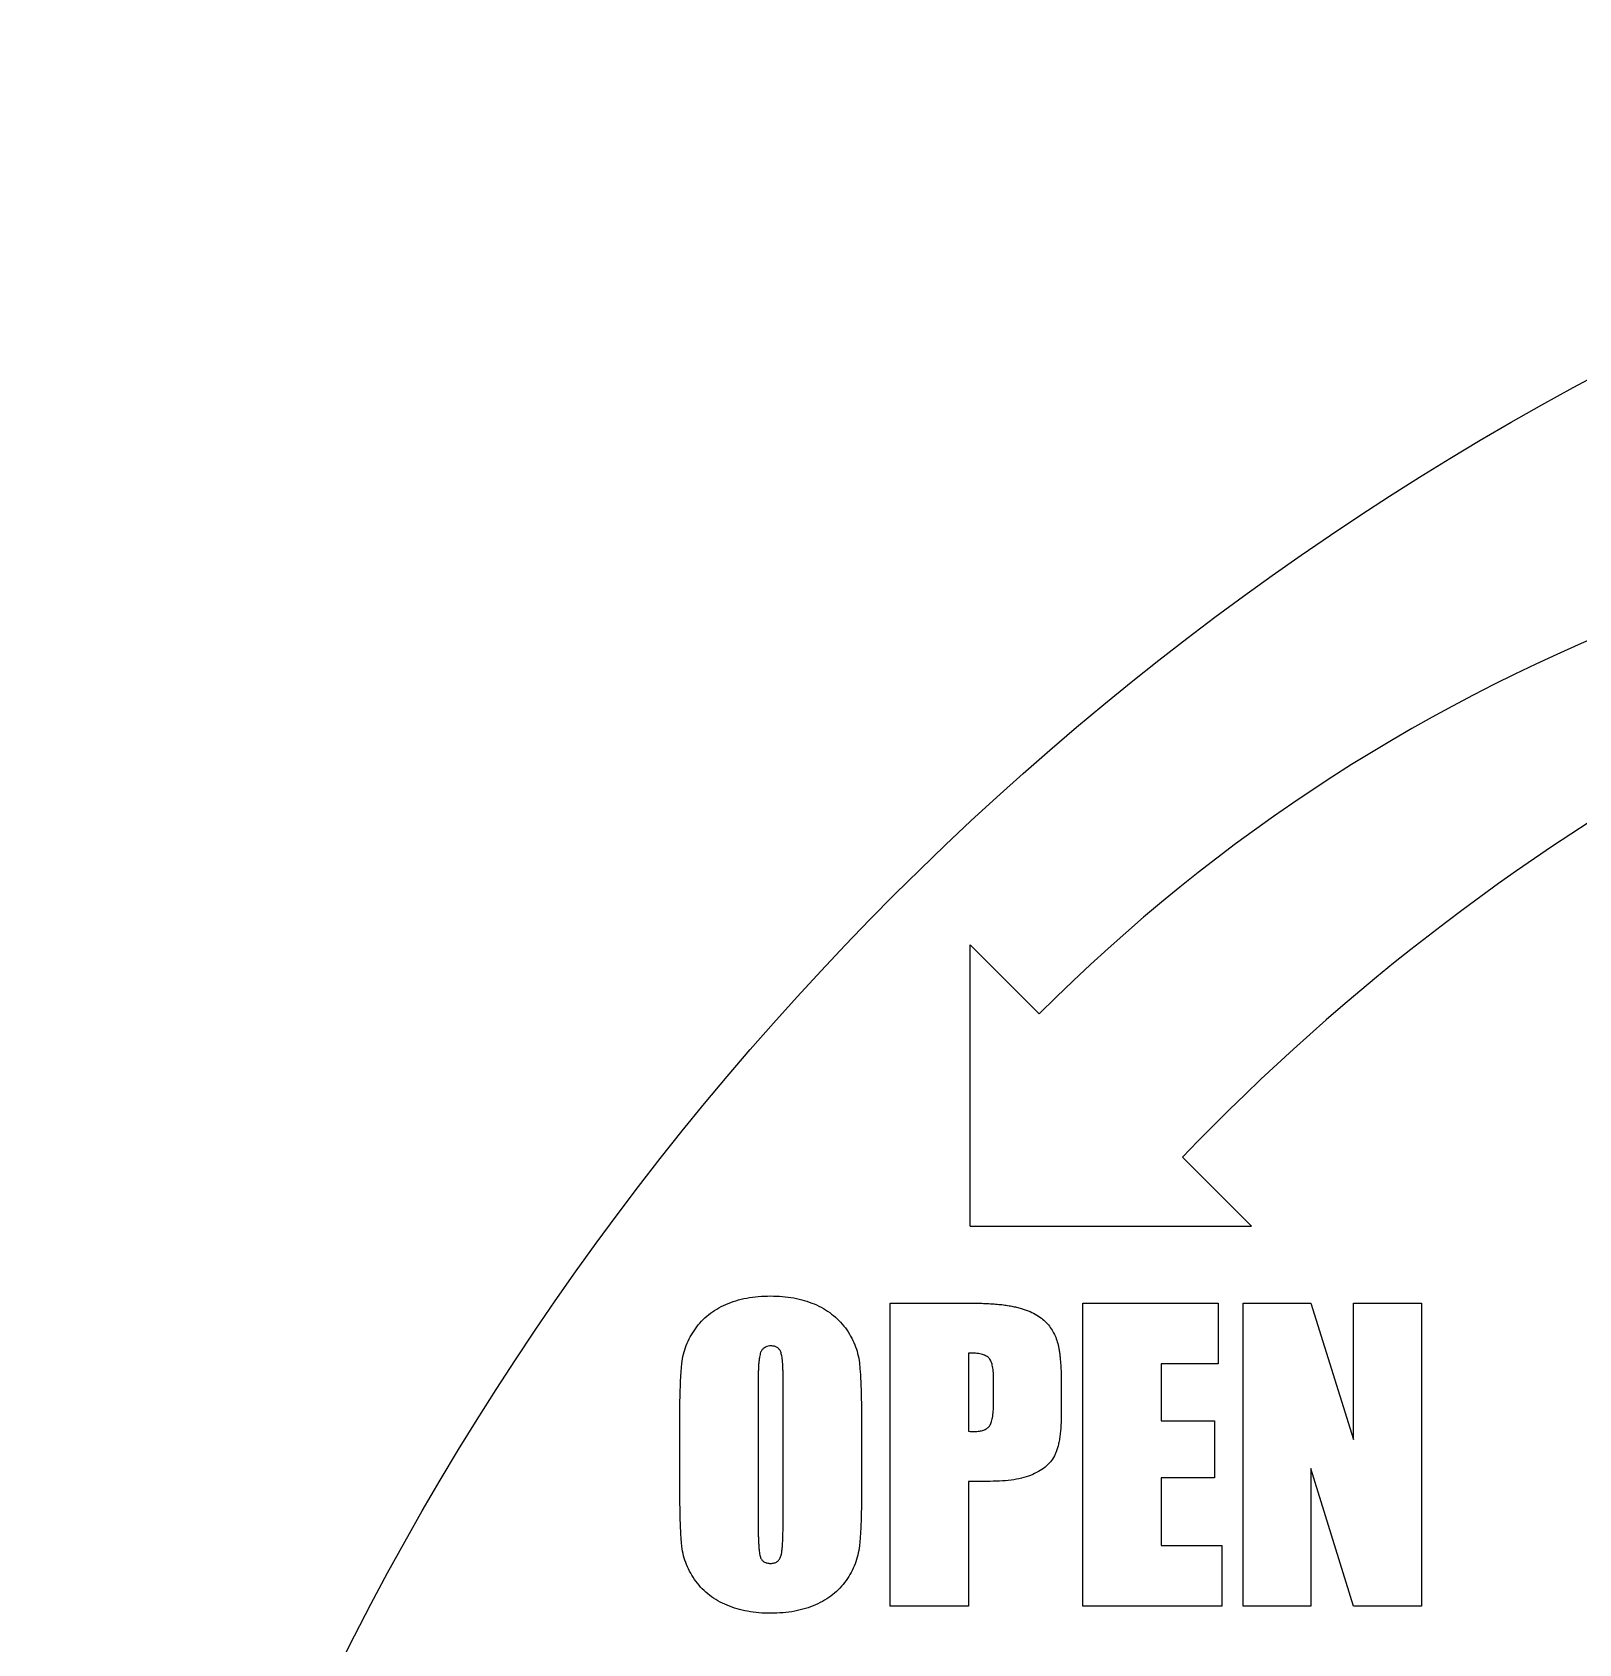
# Model space of a CAD drawing. Header units: millimetres. Extents: x -34 to 34, y -34 to 34.
# Drawn here: x -34 to -16.14, y 15.39 to 34 of the extents above; entities that cross this region are included whole.
import ezdxf

# ---------------------------------------------------------------- set-up
doc = ezdxf.new("R2010")
doc.units = ezdxf.units.MM

msp = doc.modelspace()

# ---------------------------------------------------------------- linework, layer by layer
at = {"color": 7, "linetype": 'Continuous', "lineweight": 25}
for p, q in [((-23.169, 20.211), (-23.169, 23.461)), ((-22.371, 22.663), (-23.169, 23.461)), ((-19.919, 20.211), (-20.717, 21.009)), ((-23.169, 20.211), (-19.919, 20.211)), ((-24.094, 19.322), (-23.17, 19.322)), ((-24.094, 15.822), (-24.094, 19.322)), ((-21.87, 19.322), (-20.305, 19.322)), ((-21.87, 15.822), (-21.87, 19.322)), ((-20.305, 19.322), (-20.305, 18.622)), ((-20.017, 15.822), (-20.017, 19.322)), ((-20.017, 19.322), (-19.235, 19.322)), ((-19.235, 19.322), (-18.741, 17.746)), ((-18.741, 17.746), (-18.741, 19.322)), ((-18.741, 19.322), (-17.958, 19.322)), ((-17.958, 19.322), (-17.958, 15.822)), ((-23.188, 18.746), (-23.188, 17.842)), ((-20.305, 18.622), (-20.964, 18.622)), ((-20.964, 18.622), (-20.964, 17.964)), ((-25.617, 18.44), (-25.617, 16.773)), ((-25.329, 16.8), (-25.329, 18.44)), ((-22.899, 18.162), (-22.899, 18.454)), ((-22.117, 18.358), (-22.117, 18.058)), ((-26.523, 17.271), (-26.523, 17.874)), ((-24.423, 17.874), (-24.423, 17.271)), ((-20.964, 17.964), (-20.347, 17.964)), ((-20.347, 17.964), (-20.347, 17.305)), ((-18.741, 15.822), (-19.235, 17.414)), ((-19.235, 17.414), (-19.235, 15.822)), ((-22.939, 17.264), (-23.188, 17.264)), ((-23.188, 17.264), (-23.188, 15.822)), ((-20.347, 17.305), (-20.964, 17.305)), ((-20.964, 17.305), (-20.964, 16.522)), ((-20.964, 16.522), (-20.264, 16.522)), ((-20.264, 16.522), (-20.264, 15.822)), ((-23.188, 15.822), (-24.094, 15.822)), ((-20.264, 15.822), (-21.87, 15.822)), ((-19.235, 15.822), (-20.017, 15.822)), ((-17.958, 15.822), (-18.741, 15.822))]:
    msp.add_line(p, q, dxfattribs=at)
at = {"color": 7, "linetype": 'Continuous'}
msp.add_circle((0, 0), 34, dxfattribs=at)
at = {"color": 7, "linetype": 'Continuous', "lineweight": 25}
for centre, radius, start, end in [((-7.993, 8.345), 20.291, 86.2086, 135.1206), ((-1.915, 2.968), 26.058, 100.4731, 136.1833)]:
    msp.add_arc(centre, radius, start, end, dxfattribs=at)
for points, knots in [([(-26.523, 17.874), (-26.523, 17.916), (-26.522, 17.998), (-26.522, 18.116), (-26.52, 18.224), (-26.517, 18.323), (-26.514, 18.412), (-26.51, 18.491), (-26.505, 18.561), (-26.498, 18.64), (-26.482, 18.732), (-26.449, 18.836), (-26.403, 18.935), (-26.344, 19.028), (-26.274, 19.115), (-26.19, 19.19), (-26.096, 19.256), (-25.99, 19.31), (-25.874, 19.353), (-25.748, 19.383), (-25.613, 19.402), (-25.521, 19.404), (-25.473, 19.405)], [0, 0, 0, 0, 0.058622, 0.1131, 0.162847, 0.20817, 0.249054, 0.28581, 0.317873, 0.345536, 0.396062, 0.445693, 0.495631, 0.546315, 0.597643, 0.649205, 0.701523, 0.756077, 0.812942, 0.872041, 0.934219, 1, 1, 1, 1]), ([(-25.473, 19.405), (-25.427, 19.404), (-25.338, 19.402), (-25.208, 19.384), (-25.085, 19.355), (-24.97, 19.315), (-24.863, 19.264), (-24.768, 19.199), (-24.682, 19.124), (-24.609, 19.037), (-24.548, 18.943), (-24.5, 18.844), (-24.466, 18.74), (-24.449, 18.65), (-24.443, 18.571), (-24.436, 18.501), (-24.433, 18.421), (-24.429, 18.332), (-24.427, 18.231), (-24.424, 18.121), (-24.424, 18.001), (-24.423, 17.917), (-24.423, 17.874)], [0, 0, 0, 0, 0.062844, 0.123202, 0.180743, 0.236944, 0.291253, 0.343988, 0.395811, 0.448142, 0.499979, 0.550314, 0.59986, 0.649873, 0.677251, 0.709348, 0.746116, 0.787617, 0.833538, 0.884493, 0.939877, 1, 1, 1, 1]), ([(-23.17, 19.322), (-23.139, 19.322), (-23.08, 19.322), (-22.995, 19.319), (-22.914, 19.314), (-22.84, 19.309), (-22.77, 19.301), (-22.706, 19.29), (-22.648, 19.279), (-22.579, 19.261), (-22.501, 19.236), (-22.419, 19.197), (-22.347, 19.153), (-22.29, 19.1), (-22.242, 19.043), (-22.204, 18.979), (-22.173, 18.91), (-22.155, 18.848), (-22.144, 18.793), (-22.136, 18.747), (-22.131, 18.695), (-22.126, 18.638), (-22.122, 18.575), (-22.118, 18.508), (-22.118, 18.435), (-22.117, 18.384), (-22.117, 18.358)], [0, 0, 0, 0, 0.0534215, 0.1034913, 0.1502141, 0.1943594, 0.2349086, 0.273007, 0.3079043, 0.3397482, 0.3980407, 0.4508816, 0.4990952, 0.5438359, 0.5868494, 0.6300779, 0.6736991, 0.719174, 0.7437424, 0.7712023, 0.8018619, 0.8354785, 0.8720395, 0.9115851, 0.9541022, 1, 1, 1, 1]), ([(-25.469, 18.828), (-25.48, 18.828), (-25.502, 18.827), (-25.533, 18.815), (-25.559, 18.798), (-25.578, 18.776), (-25.59, 18.753), (-25.597, 18.728), (-25.603, 18.697), (-25.608, 18.659), (-25.613, 18.614), (-25.615, 18.562), (-25.617, 18.504), (-25.617, 18.462), (-25.617, 18.44)], [0, 0, 0, 0, 0.073533, 0.141273, 0.207934, 0.278501, 0.320511, 0.375555, 0.443281, 0.525523, 0.622695, 0.733336, 0.859102, 1, 1, 1, 1]), ([(-25.329, 18.44), (-25.329, 18.46), (-25.329, 18.498), (-25.331, 18.552), (-25.332, 18.6), (-25.336, 18.643), (-25.339, 18.68), (-25.344, 18.711), (-25.349, 18.737), (-25.357, 18.763), (-25.372, 18.789), (-25.397, 18.813), (-25.431, 18.826), (-25.456, 18.827), (-25.469, 18.828)], [0, 0, 0, 0, 0.1282539, 0.2453815, 0.3500137, 0.4422801, 0.5235625, 0.5925611, 0.6497143, 0.6951205, 0.7706789, 0.8407256, 0.9157938, 1, 1, 1, 1]), ([(-22.899, 18.454), (-22.9, 18.482), (-22.9, 18.533), (-22.911, 18.601), (-22.927, 18.653), (-22.953, 18.693), (-22.993, 18.719), (-23.045, 18.735), (-23.112, 18.745), (-23.161, 18.746), (-23.188, 18.746)], [0, 0, 0, 0, 0.168992, 0.308231, 0.417517, 0.505027, 0.591799, 0.701086, 0.83624, 1, 1, 1, 1]), ([(-23.121, 17.84), (-23.101, 17.841), (-23.066, 17.842), (-23.016, 17.853), (-22.977, 17.873), (-22.944, 17.902), (-22.923, 17.946), (-22.91, 18.004), (-22.901, 18.078), (-22.9, 18.132), (-22.899, 18.162)], [0, 0, 0, 0, 0.126759, 0.233785, 0.328693, 0.415197, 0.513899, 0.641721, 0.803131, 1, 1, 1, 1]), ([(-22.117, 18.058), (-22.117, 18.031), (-22.118, 17.98), (-22.121, 17.905), (-22.126, 17.837), (-22.134, 17.774), (-22.144, 17.716), (-22.156, 17.664), (-22.17, 17.618), (-22.192, 17.564), (-22.228, 17.503), (-22.287, 17.439), (-22.361, 17.386), (-22.449, 17.34), (-22.551, 17.305), (-22.668, 17.281), (-22.799, 17.266), (-22.89, 17.265), (-22.939, 17.264)], [0, 0, 0, 0, 0.059241, 0.114227, 0.165482, 0.212171, 0.255837, 0.295115, 0.331079, 0.363635, 0.425323, 0.488208, 0.554799, 0.62744, 0.707357, 0.795336, 0.892452, 1, 1, 1, 1]), ([(-23.188, 17.842), (-23.176, 17.842), (-23.153, 17.841), (-23.131, 17.84), (-23.121, 17.84)], [0, 0, 0, 0, 0.538566, 1, 1, 1, 1]), ([(-25.473, 15.74), (-25.519, 15.741), (-25.608, 15.743), (-25.738, 15.761), (-25.861, 15.789), (-25.976, 15.83), (-26.083, 15.881), (-26.179, 15.946), (-26.265, 16.02), (-26.337, 16.108), (-26.398, 16.202), (-26.446, 16.301), (-26.48, 16.404), (-26.497, 16.495), (-26.504, 16.574), (-26.509, 16.643), (-26.513, 16.723), (-26.517, 16.813), (-26.519, 16.913), (-26.521, 17.024), (-26.523, 17.144), (-26.523, 17.228), (-26.523, 17.271)], [0, 0, 0, 0, 0.062832, 0.123179, 0.180929, 0.237119, 0.291548, 0.344027, 0.396062, 0.448383, 0.50021, 0.550408, 0.599943, 0.649656, 0.677029, 0.709392, 0.746168, 0.787661, 0.833574, 0.884513, 0.939889, 1, 1, 1, 1]), ([(-24.423, 17.271), (-24.423, 17.229), (-24.424, 17.147), (-24.424, 17.029), (-24.426, 16.921), (-24.429, 16.822), (-24.432, 16.733), (-24.437, 16.654), (-24.442, 16.584), (-24.449, 16.505), (-24.464, 16.413), (-24.497, 16.309), (-24.543, 16.21), (-24.601, 16.116), (-24.672, 16.03), (-24.755, 15.954), (-24.85, 15.889), (-24.956, 15.835), (-25.072, 15.793), (-25.198, 15.762), (-25.332, 15.744), (-25.425, 15.741), (-25.473, 15.74)], [0, 0, 0, 0, 0.058625, 0.112809, 0.162854, 0.208179, 0.249065, 0.285542, 0.317902, 0.345566, 0.396043, 0.445676, 0.495616, 0.546553, 0.597656, 0.649001, 0.701564, 0.75612, 0.812885, 0.871769, 0.934203, 1, 1, 1, 1]), ([(-25.617, 16.773), (-25.617, 16.749), (-25.616, 16.702), (-25.616, 16.635), (-25.614, 16.576), (-25.611, 16.524), (-25.608, 16.48), (-25.604, 16.443), (-25.599, 16.413), (-25.592, 16.385), (-25.577, 16.357), (-25.551, 16.332), (-25.515, 16.319), (-25.489, 16.317), (-25.475, 16.317)], [0, 0, 0, 0, 0.138612, 0.263966, 0.37491, 0.47152, 0.554902, 0.624119, 0.680394, 0.722784, 0.789642, 0.853612, 0.921204, 1, 1, 1, 1]), ([(-25.475, 16.317), (-25.461, 16.317), (-25.433, 16.319), (-25.397, 16.335), (-25.37, 16.364), (-25.356, 16.395), (-25.348, 16.427), (-25.343, 16.459), (-25.339, 16.498), (-25.335, 16.544), (-25.333, 16.598), (-25.331, 16.659), (-25.329, 16.727), (-25.329, 16.775), (-25.329, 16.8)], [0, 0, 0, 0, 0.076534, 0.145036, 0.209347, 0.281953, 0.327187, 0.385478, 0.455017, 0.538188, 0.634996, 0.743262, 0.865308, 1, 1, 1, 1])]:
    msp.add_open_spline(points, degree=3, knots=knots, dxfattribs=at)

doc.saveas('drawing.dxf')
